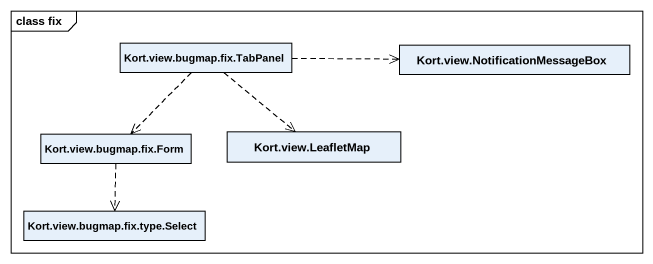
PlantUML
@startuml
mainframe class fix
hide circle
hide empty members
class "Kort.view.bugmap.fix.TabPanel" as Kort_view_bugmap_fix
class "Kort.view.NotificationMessageBox" as Kort_view
class "Kort.view.bugmap.fix.Form" as Kort_view_bugmap_fix_Form
class "Kort.view.LeafletMap" as Kort_view_LeafletMap
class "Kort.view.bugmap.fix.type.Select" as Kort_view_bugmap_fix_type
Kort_view_bugmap_fix .right.> Kort_view
Kort_view_bugmap_fix ..> Kort_view_bugmap_fix_Form
Kort_view_bugmap_fix ..> Kort_view_LeafletMap
Kort_view_bugmap_fix_Form ..> Kort_view_bugmap_fix_type
@enduml
